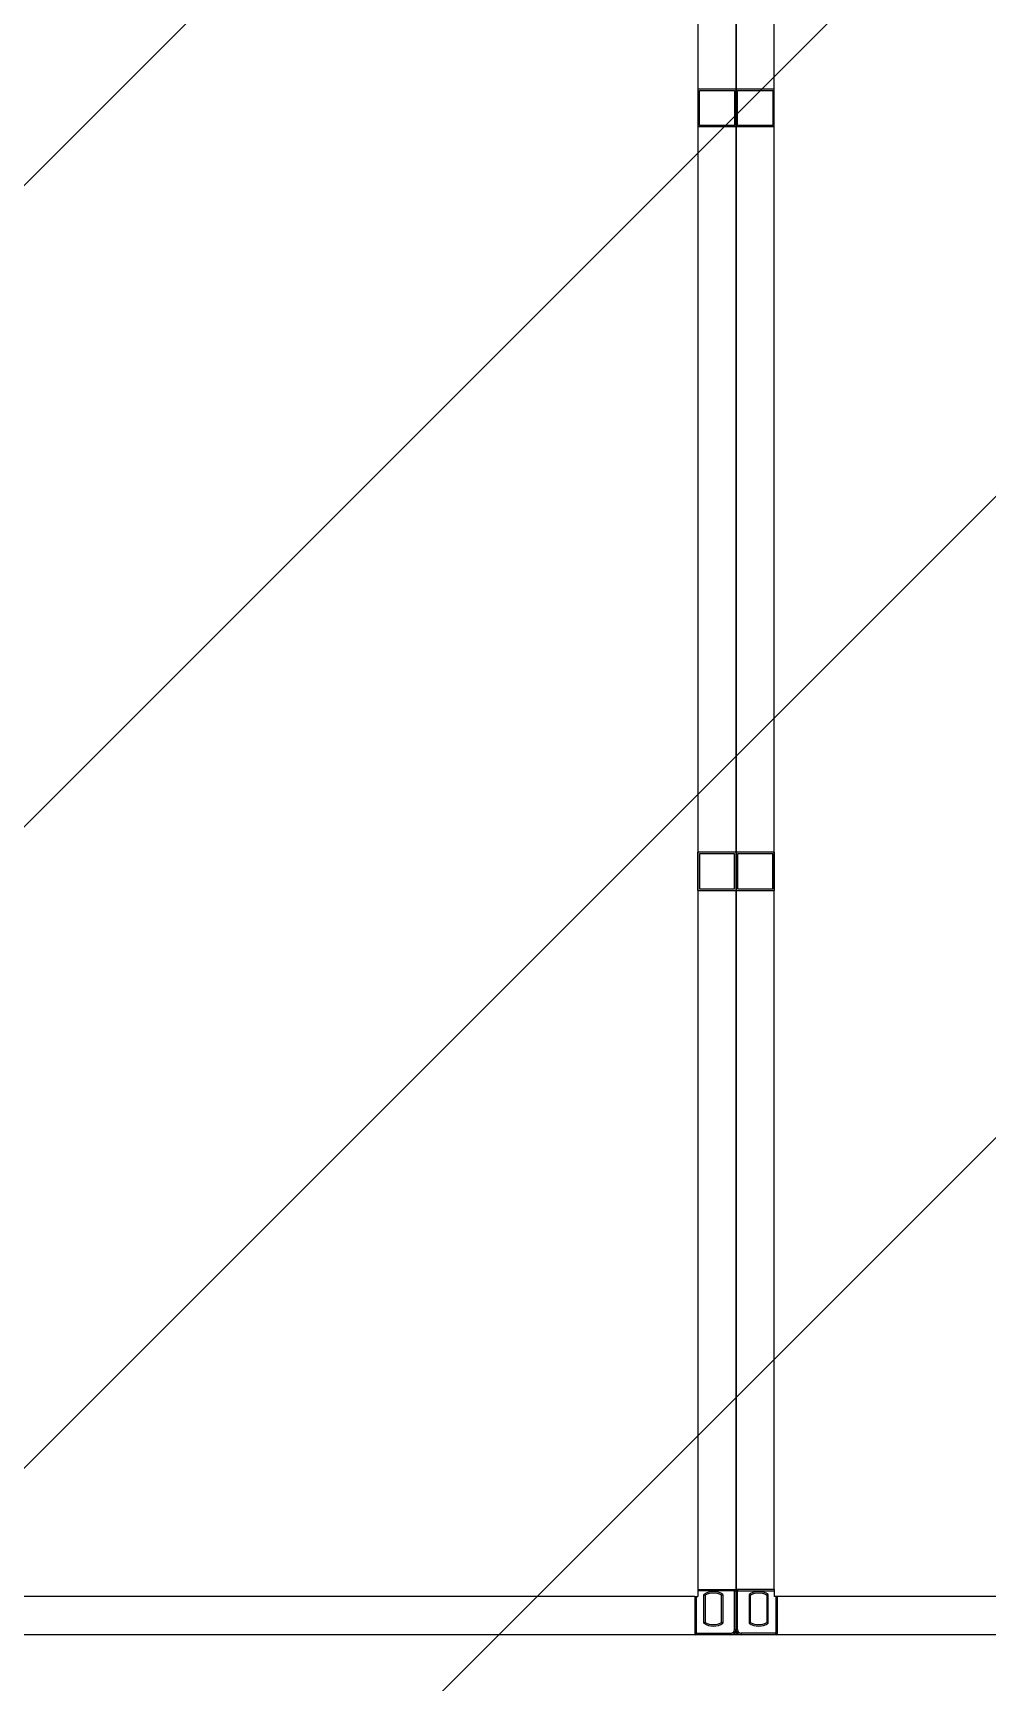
# Model space of a CAD drawing. Header units: millimetres. Extents: x 4080735 to 4152075, y -451436 to -400976.
# Drawn here: x 4147464.5 to 4147689.5, y -407418.5 to -407029.7 of the extents above; entities that cross this region are included whole.
import ezdxf

# ---------------------------------------------------------------- set-up
doc = ezdxf.new("R2010")
doc.units = ezdxf.units.MM
doc.header["$LTSCALE"] = 60
doc.layers.add('3', color=3, linetype='Continuous')

# ---------------------------------------------------------------- blocks, each defined once
blk = doc.blocks.new('KEY PLAN_NEW')
at = {"color": 253}
for p, q in [((-986.86, -1495.5), (-986.86, -1788.38)), ((-980.86, -1788.38), (-980.86, -1495.5)), ((-986.86, -1670.44), (-986.86, -1673.44)), ((-986.86, -1670.44), (-983.86, -1670.44)), ((-986.74, -1673.32), (-986.74, -1670.56)), ((-986.74, -1670.56), (-983.98, -1670.56)), ((-983.98, -1670.56), (-983.98, -1673.32)), ((-983.98, -1670.56), (-983.98, -1673.32)), ((-983.86, -1673.44), (-983.86, -1670.44)), ((-983.86, -1670.44), (-983.86, -1673.44)), ((-983.86, -1670.44), (-980.86, -1670.44)), ((-983.74, -1673.32), (-983.74, -1670.56)), ((-983.74, -1670.56), (-980.98, -1670.56)), ((-980.98, -1670.56), (-980.98, -1673.32)), ((-980.98, -1670.56), (-980.98, -1673.32)), ((-980.86, -1673.44), (-980.86, -1670.44)), ((-983.86, -1673.44), (-986.86, -1673.44)), ((-983.98, -1673.32), (-986.74, -1673.32)), ((-980.86, -1673.44), (-983.86, -1673.44)), ((-980.98, -1673.32), (-983.74, -1673.32)), ((-986.86, -1733.44), (-986.86, -1730.44)), ((-983.86, -1730.44), (-986.86, -1730.44)), ((-983.98, -1730.56), (-986.74, -1730.56)), ((-986.74, -1730.56), (-986.74, -1733.32)), ((-983.98, -1733.32), (-983.98, -1730.56)), ((-983.98, -1733.32), (-983.98, -1730.56)), ((-983.86, -1730.44), (-983.86, -1733.44)), ((-983.86, -1733.44), (-983.86, -1730.44)), ((-980.86, -1730.44), (-983.86, -1730.44)), ((-980.98, -1730.56), (-983.74, -1730.56)), ((-983.74, -1730.56), (-983.74, -1733.32)), ((-980.98, -1733.32), (-980.98, -1730.56)), ((-980.98, -1733.32), (-980.98, -1730.56)), ((-980.86, -1730.44), (-980.86, -1733.44)), ((-986.86, -1733.44), (-983.86, -1733.44)), ((-986.74, -1733.32), (-983.98, -1733.32)), ((-983.86, -1733.44), (-980.86, -1733.44)), ((-983.74, -1733.32), (-980.98, -1733.32)), ((-986.86, -1788.38), (-986.86, -1788.94)), ((-980.86, -1788.38), (-980.86, -1788.94)), ((-987.1, -1788.94), (-1040.62, -1788.94)), ((-987.1, -1788.94), (-986.86, -1788.94)), ((-980.62, -1788.94), (-980.86, -1788.94)), ((-927.1, -1788.94), (-980.62, -1788.94))]:
    blk.add_line(p, q, dxfattribs=at)
at = {"color": 253, "linetype": 'Continuous'}
for p, q in [((-986.86, -1788.38), (-983.86, -1788.38)), ((-983.98, -1788.5), (-986.86, -1788.5)), ((-983.98, -1788.38), (-983.98, -1788.5)), ((-983.98, -1788.5), (-983.86, -1788.5)), ((-983.98, -1791.53), (-983.98, -1788.5)), ((-980.86, -1788.38), (-983.86, -1788.38)), ((-983.74, -1788.5), (-983.86, -1788.5)), ((-983.74, -1788.38), (-983.74, -1788.5)), ((-983.74, -1788.5), (-980.86, -1788.5)), ((-983.74, -1791.53), (-983.74, -1788.5)), ((-987.1, -1788.94), (-987.1, -1791.94)), ((-986.98, -1788.94), (-986.98, -1791.82)), ((-986.4, -1791.04), (-986.4, -1788.78)), ((-986.28, -1788.85), (-986.28, -1790.98)), ((-985.01, -1790.98), (-985.01, -1788.85)), ((-984.89, -1788.78), (-984.89, -1791.04)), ((-982.84, -1788.78), (-982.84, -1791.04)), ((-982.72, -1790.98), (-982.72, -1788.85)), ((-981.45, -1788.85), (-981.45, -1790.98)), ((-981.33, -1791.04), (-981.33, -1788.78)), ((-980.74, -1788.94), (-980.74, -1791.82)), ((-980.62, -1788.94), (-980.62, -1791.94)), ((-987.1, -1791.82), (-986.98, -1791.82)), ((-986.98, -1791.94), (-986.98, -1791.82)), ((-986.98, -1791.82), (-984.27, -1791.82)), ((-984.27, -1791.82), (-984.27, -1791.94)), ((-983.98, -1791.53), (-983.86, -1791.53)), ((-983.98, -1791.82), (-983.98, -1791.82)), ((-983.98, -1791.82), (-983.98, -1791.82)), ((-983.74, -1791.53), (-983.86, -1791.53)), ((-983.74, -1791.82), (-983.74, -1791.82)), ((-983.74, -1791.82), (-983.74, -1791.82)), ((-983.45, -1791.82), (-983.45, -1791.94)), ((-980.74, -1791.82), (-983.45, -1791.82)), ((-980.74, -1791.94), (-980.74, -1791.82)), ((-980.62, -1791.82), (-980.74, -1791.82))]:
    blk.add_line(p, q, dxfattribs=at)
at = {"color": 253}
for points in [[(-1043.86, -1491.94), (-983.86, -1491.94), (-983.86, -1791.94), (-1043.86, -1791.94)], [(-983.86, -1491.94), (-923.86, -1491.94), (-923.86, -1791.94), (-983.86, -1791.94)]]:
    blk.add_lwpolyline(points, close=True, dxfattribs=at)
at = {"color": 253, "linetype": 'Continuous'}
for centre, radius, start, end in [((-985.64, -1789.91), 1.36, 56.2792, 123.7208), ((-983.98, -1788.5), 0.12, 0, 90), ((-983.74, -1788.5), 0.12, 90, 180), ((-982.08, -1789.91), 1.36, 56.2792, 123.7208), ((-985.64, -1789.91), 1.24, 59.1964, 120.8036), ((-982.08, -1789.91), 1.24, 59.1964, 120.8036), ((-985.64, -1789.91), 1.36, 236.2792, 303.7208), ((-985.64, -1789.91), 1.24, 239.1964, 300.8036), ((-982.08, -1789.91), 1.36, 236.2792, 303.7208), ((-982.08, -1789.91), 1.24, 239.1964, 300.8036), ((-986.98, -1791.82), 0.12, 180, 270), ((-984.27, -1791.53), 0.41, 270, 0), ((-984.27, -1791.53), 0.29, 270, 0), ((-983.45, -1791.53), 0.41, 180, 270), ((-983.45, -1791.53), 0.29, 180, 270), ((-980.74, -1791.82), 0.12, 270, 0)]:
    blk.add_arc(centre, radius, start, end, dxfattribs=at)
for points, knots in [([(-986.28, -1788.85), (-986.28, -1788.85, 46), (-986.28, -1788.85, 46), (-986.28, -1788.85, 46), (-986.28, -1788.85, 46), (-986.28, -1788.85, 46), (-986.28, -1788.85, 46), (-986.28, -1788.85, 46), (-986.28, -1788.85, 46), (-986.28, -1788.85, 46), (-986.28, -1788.84, 46), (-986.29, -1788.84, 46), (-986.29, -1788.84, 46), (-986.29, -1788.84, 46), (-986.29, -1788.84, 46), (-986.29, -1788.84, 46), (-986.3, -1788.84, 46), (-986.3, -1788.84, 46), (-986.3, -1788.84, 46), (-986.3, -1788.84, 46), (-986.3, -1788.83, 46), (-986.3, -1788.83, 46), (-986.31, -1788.83, 46), (-986.31, -1788.83, 46), (-986.32, -1788.83, 46), (-986.32, -1788.83, 46), (-986.32, -1788.82, 46), (-986.32, -1788.82, 46), (-986.32, -1788.82, 46), (-986.32, -1788.82, 46), (-986.33, -1788.82, 46), (-986.33, -1788.82, 46), (-986.34, -1788.82, 46), (-986.34, -1788.81, 46), (-986.35, -1788.81, 46), (-986.35, -1788.81, 46), (-986.35, -1788.81, 46), (-986.35, -1788.81, 46), (-986.36, -1788.8, 46), (-986.36, -1788.8, 46), (-986.36, -1788.8, 46), (-986.36, -1788.8, 46), (-986.37, -1788.8, 46), (-986.37, -1788.8, 46), (-986.38, -1788.79, 46), (-986.38, -1788.79, 46), (-986.39, -1788.79, 46), (-986.39, -1788.79, 46), (-986.39, -1788.78, 46), (-986.39, -1788.78, 46), (-986.39, -1788.78, 46), (-986.4, -1788.78, 46), (-986.4, -1788.78, 46), (-986.4, -1788.78, 46)], [0, 0, 0, 0, 0.06206, 0.12459, 0.12459, 0.155854, 0.155854, 0.171487, 0.171487, 0.187119, 0.187119, 0.249648, 0.249648, 0.312178, 0.312178, 0.343442, 0.343442, 0.359075, 0.359075, 0.374707, 0.374707, 0.437236, 0.437236, 0.499766, 0.499766, 0.53103, 0.53103, 0.546663, 0.546663, 0.562295, 0.562295, 0.624824, 0.624824, 0.687353, 0.687353, 0.749883, 0.749883, 0.765515, 0.765515, 0.781147, 0.781147, 0.812412, 0.812412, 0.874941, 0.874941, 0.937471, 0.937471, 0.968735, 0.968735, 0.984368, 0.992184, 0.992184, 1, 1, 1, 1]), ([(-984.89, -1788.78), (-984.89, -1788.78, 46), (-984.89, -1788.78, 46), (-984.89, -1788.78, 46), (-984.89, -1788.78, 46), (-984.89, -1788.78, 46), (-984.89, -1788.79, 46), (-984.9, -1788.79, 46), (-984.9, -1788.79, 46), (-984.91, -1788.79, 46), (-984.91, -1788.8, 46), (-984.92, -1788.8, 46), (-984.92, -1788.8, 46), (-984.92, -1788.8, 46), (-984.93, -1788.8, 46), (-984.93, -1788.8, 46), (-984.93, -1788.81, 46), (-984.93, -1788.81, 46), (-984.93, -1788.81, 46), (-984.94, -1788.81, 46), (-984.94, -1788.81, 46), (-984.95, -1788.82, 46), (-984.95, -1788.82, 46), (-984.96, -1788.82, 46), (-984.96, -1788.82, 46), (-984.96, -1788.82, 46), (-984.96, -1788.82, 46), (-984.96, -1788.82, 46), (-984.97, -1788.83, 46), (-984.97, -1788.83, 46), (-984.97, -1788.83, 46), (-984.97, -1788.83, 46), (-984.98, -1788.83, 46), (-984.98, -1788.83, 46), (-984.99, -1788.84, 46), (-984.99, -1788.84, 46), (-984.99, -1788.84, 46), (-984.99, -1788.84, 46), (-984.99, -1788.84, 46), (-984.99, -1788.84, 46), (-984.99, -1788.84, 46), (-984.99, -1788.84, 46), (-985, -1788.84, 46), (-985, -1788.84, 46), (-985, -1788.85, 46), (-985, -1788.85, 46), (-985, -1788.85, 46), (-985, -1788.85, 46), (-985, -1788.85, 46), (-985, -1788.85, 46), (-985.01, -1788.85, 46), (-985.01, -1788.85, 46), (-985.01, -1788.85, 46), (-985.01, -1788.85, 46)], [0, 0, 0, 0, 0.00782, 0.00782, 0.015639, 0.031279, 0.031279, 0.062557, 0.062557, 0.125114, 0.125114, 0.187671, 0.187671, 0.21895, 0.21895, 0.234589, 0.234589, 0.250228, 0.250228, 0.312785, 0.312785, 0.375342, 0.375342, 0.437899, 0.437899, 0.453538, 0.453538, 0.469178, 0.469178, 0.500456, 0.500456, 0.563013, 0.563013, 0.62557, 0.62557, 0.641209, 0.641209, 0.656849, 0.656849, 0.688127, 0.688127, 0.750684, 0.750684, 0.813241, 0.813241, 0.828881, 0.828881, 0.84452, 0.84452, 0.875798, 0.875798, 0.938355, 1, 1, 1, 1]), ([(-982.84, -1788.78), (-982.84, -1788.78, 46), (-982.84, -1788.78, 46), (-982.83, -1788.78, 46), (-982.83, -1788.78, 46), (-982.83, -1788.78, 46), (-982.83, -1788.79, 46), (-982.83, -1788.79, 46), (-982.82, -1788.79, 46), (-982.82, -1788.79, 46), (-982.81, -1788.8, 46), (-982.81, -1788.8, 46), (-982.8, -1788.8, 46), (-982.8, -1788.8, 46), (-982.8, -1788.8, 46), (-982.8, -1788.8, 46), (-982.79, -1788.81, 46), (-982.79, -1788.81, 46), (-982.79, -1788.81, 46), (-982.79, -1788.81, 46), (-982.78, -1788.81, 46), (-982.78, -1788.82, 46), (-982.77, -1788.82, 46), (-982.77, -1788.82, 46), (-982.76, -1788.82, 46), (-982.76, -1788.82, 46), (-982.76, -1788.82, 46), (-982.76, -1788.82, 46), (-982.76, -1788.83, 46), (-982.76, -1788.83, 46), (-982.75, -1788.83, 46), (-982.75, -1788.83, 46), (-982.74, -1788.83, 46), (-982.74, -1788.83, 46), (-982.74, -1788.84, 46), (-982.74, -1788.84, 46), (-982.74, -1788.84, 46), (-982.74, -1788.84, 46), (-982.73, -1788.84, 46), (-982.73, -1788.84, 46), (-982.73, -1788.84, 46), (-982.73, -1788.84, 46), (-982.73, -1788.84, 46), (-982.72, -1788.84, 46), (-982.72, -1788.85, 46), (-982.72, -1788.85, 46), (-982.72, -1788.85, 46), (-982.72, -1788.85, 46), (-982.72, -1788.85, 46), (-982.72, -1788.85, 46), (-982.72, -1788.85, 46), (-982.72, -1788.85, 46), (-982.72, -1788.85, 46), (-982.72, -1788.85, 46)], [0, 0, 0, 0, 0.00782, 0.00782, 0.015639, 0.031279, 0.031279, 0.062557, 0.062557, 0.125114, 0.125114, 0.187671, 0.187671, 0.21895, 0.21895, 0.234589, 0.234589, 0.250228, 0.250228, 0.312785, 0.312785, 0.375342, 0.375342, 0.437899, 0.437899, 0.453538, 0.453538, 0.469178, 0.469178, 0.500456, 0.500456, 0.563013, 0.563013, 0.62557, 0.62557, 0.641209, 0.641209, 0.656849, 0.656849, 0.688127, 0.688127, 0.750684, 0.750684, 0.813241, 0.813241, 0.828881, 0.828881, 0.84452, 0.84452, 0.875798, 0.875798, 0.938355, 1, 1, 1, 1]), ([(-981.45, -1788.85), (-981.45, -1788.85, 46), (-981.45, -1788.85, 46), (-981.45, -1788.85, 46), (-981.44, -1788.85, 46), (-981.44, -1788.85, 46), (-981.44, -1788.85, 46), (-981.44, -1788.85, 46), (-981.44, -1788.85, 46), (-981.44, -1788.85, 46), (-981.44, -1788.84, 46), (-981.44, -1788.84, 46), (-981.43, -1788.84, 46), (-981.43, -1788.84, 46), (-981.43, -1788.84, 46), (-981.43, -1788.84, 46), (-981.43, -1788.84, 46), (-981.43, -1788.84, 46), (-981.43, -1788.84, 46), (-981.43, -1788.84, 46), (-981.42, -1788.83, 46), (-981.42, -1788.83, 46), (-981.41, -1788.83, 46), (-981.41, -1788.83, 46), (-981.41, -1788.83, 46), (-981.41, -1788.83, 46), (-981.4, -1788.82, 46), (-981.4, -1788.82, 46), (-981.4, -1788.82, 46), (-981.4, -1788.82, 46), (-981.4, -1788.82, 46), (-981.39, -1788.82, 46), (-981.39, -1788.82, 46), (-981.38, -1788.81, 46), (-981.38, -1788.81, 46), (-981.37, -1788.81, 46), (-981.37, -1788.81, 46), (-981.37, -1788.81, 46), (-981.37, -1788.8, 46), (-981.37, -1788.8, 46), (-981.36, -1788.8, 46), (-981.36, -1788.8, 46), (-981.36, -1788.8, 46), (-981.35, -1788.8, 46), (-981.35, -1788.79, 46), (-981.34, -1788.79, 46), (-981.34, -1788.79, 46), (-981.33, -1788.79, 46), (-981.33, -1788.78, 46), (-981.33, -1788.78, 46), (-981.33, -1788.78, 46), (-981.33, -1788.78, 46), (-981.33, -1788.78, 46), (-981.33, -1788.78, 46)], [0, 0, 0, 0, 0.06206, 0.12459, 0.12459, 0.155854, 0.155854, 0.171487, 0.171487, 0.187119, 0.187119, 0.249648, 0.249648, 0.312178, 0.312178, 0.343442, 0.343442, 0.359075, 0.359075, 0.374707, 0.374707, 0.437236, 0.437236, 0.499766, 0.499766, 0.53103, 0.53103, 0.546663, 0.546663, 0.562295, 0.562295, 0.624824, 0.624824, 0.687353, 0.687353, 0.749883, 0.749883, 0.765515, 0.765515, 0.781147, 0.781147, 0.812412, 0.812412, 0.874941, 0.874941, 0.937471, 0.937471, 0.968735, 0.968735, 0.984368, 0.992184, 0.992184, 1, 1, 1, 1]), ([(-986.28, -1790.98), (-986.28, -1790.98, 46), (-986.28, -1790.98, 46), (-986.28, -1790.98, 46), (-986.28, -1790.98, 46), (-986.28, -1790.98, 46), (-986.28, -1790.98, 46), (-986.28, -1790.98, 46), (-986.28, -1790.98, 46), (-986.28, -1790.98, 46), (-986.28, -1790.98, 46), (-986.29, -1790.98, 46), (-986.29, -1790.99, 46), (-986.29, -1790.99, 46), (-986.29, -1790.99, 46), (-986.29, -1790.99, 46), (-986.3, -1790.99, 46), (-986.3, -1790.99, 46), (-986.3, -1790.99, 46), (-986.3, -1790.99, 46), (-986.3, -1790.99, 46), (-986.3, -1790.99, 46), (-986.31, -1791, 46), (-986.31, -1791, 46), (-986.32, -1791, 46), (-986.32, -1791, 46), (-986.32, -1791, 46), (-986.32, -1791, 46), (-986.32, -1791, 46), (-986.32, -1791, 46), (-986.33, -1791.01, 46), (-986.33, -1791.01, 46), (-986.34, -1791.01, 46), (-986.34, -1791.01, 46), (-986.35, -1791.02, 46), (-986.35, -1791.02, 46), (-986.35, -1791.02, 46), (-986.35, -1791.02, 46), (-986.36, -1791.02, 46), (-986.36, -1791.02, 46), (-986.36, -1791.03, 46), (-986.36, -1791.03, 46), (-986.37, -1791.03, 46), (-986.37, -1791.03, 46), (-986.38, -1791.03, 46), (-986.38, -1791.04, 46), (-986.39, -1791.04, 46), (-986.39, -1791.04, 46), (-986.39, -1791.04, 46), (-986.39, -1791.04, 46), (-986.39, -1791.04, 46), (-986.4, -1791.04, 46), (-986.4, -1791.04, 46), (-986.4, -1791.04, 46)], [0, 0, 0, 0, 0.06206, 0.12459, 0.12459, 0.155854, 0.155854, 0.171487, 0.171487, 0.187119, 0.187119, 0.249648, 0.249648, 0.312178, 0.312178, 0.343442, 0.343442, 0.359075, 0.359075, 0.374707, 0.374707, 0.437236, 0.437236, 0.499766, 0.499766, 0.53103, 0.53103, 0.546663, 0.546663, 0.562295, 0.562295, 0.624824, 0.624824, 0.687353, 0.687353, 0.749883, 0.749883, 0.765515, 0.765515, 0.781147, 0.781147, 0.812412, 0.812412, 0.874941, 0.874941, 0.937471, 0.937471, 0.968735, 0.968735, 0.984368, 0.992184, 0.992184, 1, 1, 1, 1]), ([(-984.89, -1791.04), (-984.89, -1791.04, 46), (-984.89, -1791.04, 46), (-984.89, -1791.04, 46), (-984.89, -1791.04, 46), (-984.89, -1791.04, 46), (-984.89, -1791.04, 46), (-984.9, -1791.04, 46), (-984.9, -1791.04, 46), (-984.91, -1791.03, 46), (-984.91, -1791.03, 46), (-984.92, -1791.03, 46), (-984.92, -1791.03, 46), (-984.92, -1791.03, 46), (-984.93, -1791.02, 46), (-984.93, -1791.02, 46), (-984.93, -1791.02, 46), (-984.93, -1791.02, 46), (-984.93, -1791.02, 46), (-984.94, -1791.02, 46), (-984.94, -1791.01, 46), (-984.95, -1791.01, 46), (-984.95, -1791.01, 46), (-984.96, -1791.01, 46), (-984.96, -1791, 46), (-984.96, -1791, 46), (-984.96, -1791, 46), (-984.96, -1791, 46), (-984.97, -1791, 46), (-984.97, -1791, 46), (-984.97, -1791, 46), (-984.97, -1791, 46), (-984.98, -1790.99, 46), (-984.98, -1790.99, 46), (-984.99, -1790.99, 46), (-984.99, -1790.99, 46), (-984.99, -1790.99, 46), (-984.99, -1790.99, 46), (-984.99, -1790.99, 46), (-984.99, -1790.99, 46), (-984.99, -1790.99, 46), (-984.99, -1790.99, 46), (-985, -1790.98, 46), (-985, -1790.98, 46), (-985, -1790.98, 46), (-985, -1790.98, 46), (-985, -1790.98, 46), (-985, -1790.98, 46), (-985, -1790.98, 46), (-985, -1790.98, 46), (-985.01, -1790.98, 46), (-985.01, -1790.98, 46), (-985.01, -1790.98, 46), (-985.01, -1790.98, 46)], [0, 0, 0, 0, 0.00782, 0.00782, 0.015639, 0.031279, 0.031279, 0.062557, 0.062557, 0.125114, 0.125114, 0.187671, 0.187671, 0.21895, 0.21895, 0.234589, 0.234589, 0.250228, 0.250228, 0.312785, 0.312785, 0.375342, 0.375342, 0.437899, 0.437899, 0.453538, 0.453538, 0.469178, 0.469178, 0.500456, 0.500456, 0.563013, 0.563013, 0.62557, 0.62557, 0.641209, 0.641209, 0.656849, 0.656849, 0.688127, 0.688127, 0.750684, 0.750684, 0.813241, 0.813241, 0.828881, 0.828881, 0.84452, 0.84452, 0.875798, 0.875798, 0.938355, 1, 1, 1, 1]), ([(-982.84, -1791.04), (-982.84, -1791.04, 46), (-982.84, -1791.04, 46), (-982.83, -1791.04, 46), (-982.83, -1791.04, 46), (-982.83, -1791.04, 46), (-982.83, -1791.04, 46), (-982.83, -1791.04, 46), (-982.82, -1791.04, 46), (-982.82, -1791.03, 46), (-982.81, -1791.03, 46), (-982.81, -1791.03, 46), (-982.8, -1791.03, 46), (-982.8, -1791.03, 46), (-982.8, -1791.02, 46), (-982.8, -1791.02, 46), (-982.79, -1791.02, 46), (-982.79, -1791.02, 46), (-982.79, -1791.02, 46), (-982.79, -1791.02, 46), (-982.78, -1791.01, 46), (-982.78, -1791.01, 46), (-982.77, -1791.01, 46), (-982.77, -1791.01, 46), (-982.76, -1791, 46), (-982.76, -1791, 46), (-982.76, -1791, 46), (-982.76, -1791, 46), (-982.76, -1791, 46), (-982.76, -1791, 46), (-982.75, -1791, 46), (-982.75, -1791, 46), (-982.74, -1790.99, 46), (-982.74, -1790.99, 46), (-982.74, -1790.99, 46), (-982.74, -1790.99, 46), (-982.74, -1790.99, 46), (-982.74, -1790.99, 46), (-982.73, -1790.99, 46), (-982.73, -1790.99, 46), (-982.73, -1790.99, 46), (-982.73, -1790.99, 46), (-982.73, -1790.98, 46), (-982.72, -1790.98, 46), (-982.72, -1790.98, 46), (-982.72, -1790.98, 46), (-982.72, -1790.98, 46), (-982.72, -1790.98, 46), (-982.72, -1790.98, 46), (-982.72, -1790.98, 46), (-982.72, -1790.98, 46), (-982.72, -1790.98, 46), (-982.72, -1790.98, 46), (-982.72, -1790.98, 46)], [0, 0, 0, 0, 0.00782, 0.00782, 0.015639, 0.031279, 0.031279, 0.062557, 0.062557, 0.125114, 0.125114, 0.187671, 0.187671, 0.21895, 0.21895, 0.234589, 0.234589, 0.250228, 0.250228, 0.312785, 0.312785, 0.375342, 0.375342, 0.437899, 0.437899, 0.453538, 0.453538, 0.469178, 0.469178, 0.500456, 0.500456, 0.563013, 0.563013, 0.62557, 0.62557, 0.641209, 0.641209, 0.656849, 0.656849, 0.688127, 0.688127, 0.750684, 0.750684, 0.813241, 0.813241, 0.828881, 0.828881, 0.84452, 0.84452, 0.875798, 0.875798, 0.938355, 1, 1, 1, 1]), ([(-981.45, -1790.98), (-981.45, -1790.98, 46), (-981.45, -1790.98, 46), (-981.45, -1790.98, 46), (-981.44, -1790.98, 46), (-981.44, -1790.98, 46), (-981.44, -1790.98, 46), (-981.44, -1790.98, 46), (-981.44, -1790.98, 46), (-981.44, -1790.98, 46), (-981.44, -1790.98, 46), (-981.44, -1790.98, 46), (-981.43, -1790.99, 46), (-981.43, -1790.99, 46), (-981.43, -1790.99, 46), (-981.43, -1790.99, 46), (-981.43, -1790.99, 46), (-981.43, -1790.99, 46), (-981.43, -1790.99, 46), (-981.43, -1790.99, 46), (-981.42, -1790.99, 46), (-981.42, -1790.99, 46), (-981.41, -1791, 46), (-981.41, -1791, 46), (-981.41, -1791, 46), (-981.41, -1791, 46), (-981.4, -1791, 46), (-981.4, -1791, 46), (-981.4, -1791, 46), (-981.4, -1791, 46), (-981.4, -1791.01, 46), (-981.39, -1791.01, 46), (-981.39, -1791.01, 46), (-981.38, -1791.01, 46), (-981.38, -1791.02, 46), (-981.37, -1791.02, 46), (-981.37, -1791.02, 46), (-981.37, -1791.02, 46), (-981.37, -1791.02, 46), (-981.37, -1791.02, 46), (-981.36, -1791.03, 46), (-981.36, -1791.03, 46), (-981.36, -1791.03, 46), (-981.35, -1791.03, 46), (-981.35, -1791.03, 46), (-981.34, -1791.04, 46), (-981.34, -1791.04, 46), (-981.33, -1791.04, 46), (-981.33, -1791.04, 46), (-981.33, -1791.04, 46), (-981.33, -1791.04, 46), (-981.33, -1791.04, 46), (-981.33, -1791.04, 46), (-981.33, -1791.04, 46)], [0, 0, 0, 0, 0.06206, 0.12459, 0.12459, 0.155854, 0.155854, 0.171487, 0.171487, 0.187119, 0.187119, 0.249648, 0.249648, 0.312178, 0.312178, 0.343442, 0.343442, 0.359075, 0.359075, 0.374707, 0.374707, 0.437236, 0.437236, 0.499766, 0.499766, 0.53103, 0.53103, 0.546663, 0.546663, 0.562295, 0.562295, 0.624824, 0.624824, 0.687353, 0.687353, 0.749883, 0.749883, 0.765515, 0.765515, 0.781147, 0.781147, 0.812412, 0.812412, 0.874941, 0.874941, 0.937471, 0.937471, 0.968735, 0.968735, 0.984368, 0.992184, 0.992184, 1, 1, 1, 1])]:
    blk.add_open_spline(points, degree=3, knots=knots, dxfattribs=at)

msp = doc.modelspace()

# ---------------------------------------------------------------- hatches: boundary and pattern name
at = {"layer": '3'}
h = msp.add_hatch(dxfattribs=at)
h.set_pattern_fill('ANSI31', color=256, scale=855.36)
h.set_pattern_definition([(45, (-65702.36, -13536.25), (-75.603857, 75.603857), [])])
h.paths.add_polyline_path([(4145910.29, -405867.36), (4146090.29, -405867.36), (4146090.29, -405507.36), (4146630.29, -405507.36), (4146630.29, -405327.36), (4147730.29, -405327.36), (4147730.29, -405449.76), (4148570.65, -405449.76), (4148570.65, -406047.36), (4148630.29, -406047.36), (4148630.29, -407507.36), (4147379.29, -407507.36), (4147379.29, -407511.86), (4147370.29, -407511.86), (4147370.29, -407687.36), (4146810.29, -407687.36), (4146810.29, -407327.36), (4146450.29, -407327.36), (4146450.29, -406967.36), (4146090.29, -406967.36), (4146090.29, -406607.36), (4145550.29, -406607.36), (4145550.29, -406227.36), (4145910.29, -406227.36)])

# ---------------------------------------------------------------- block references
at = {"xscale": 3, "yscale": 3, "zscale": 3}
msp.add_blockref('KEY PLAN_NEW', (4150581.88, -402031.53), dxfattribs=at)

doc.saveas('drawing.dxf')
